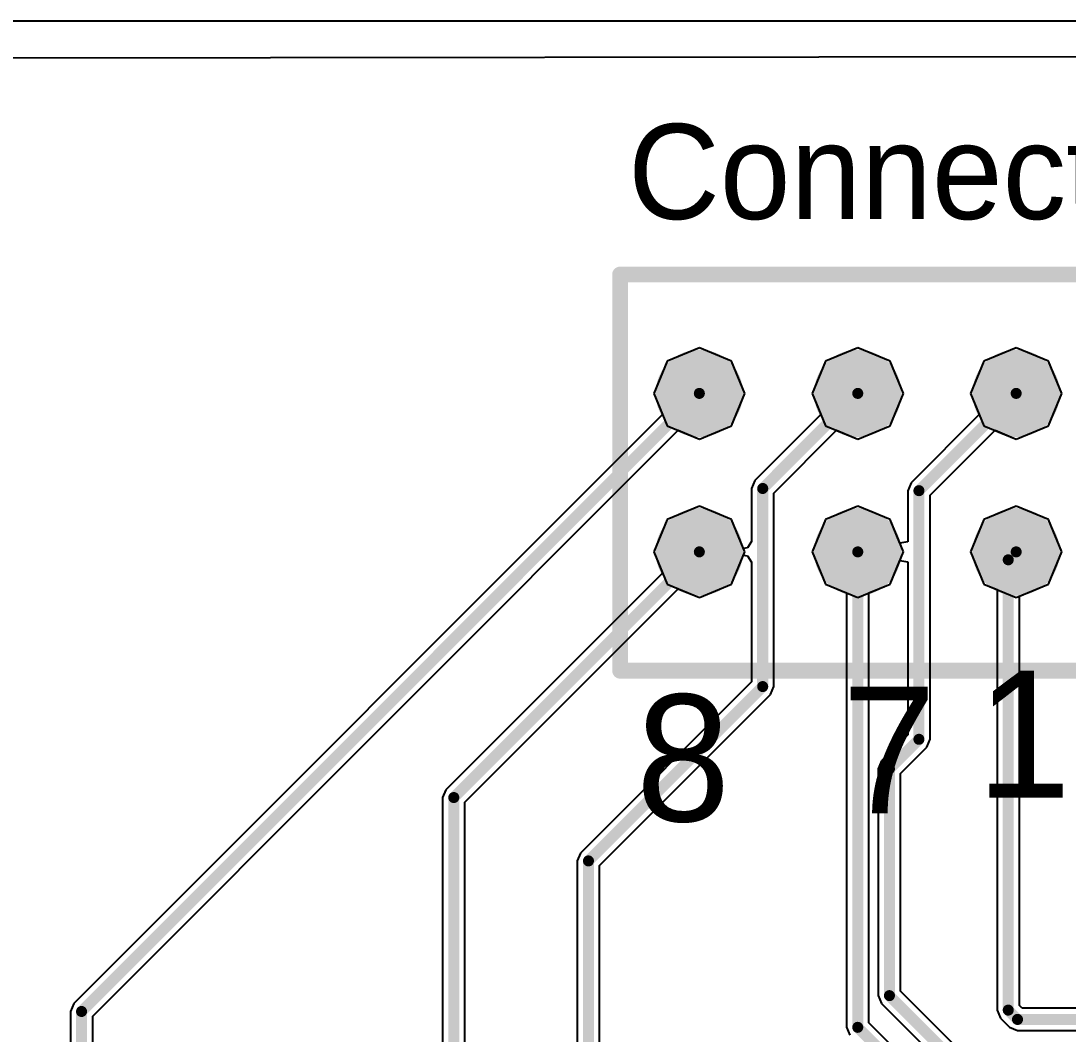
# Model space of a CAD drawing. Header units: millimetres. Extents: x 67 to 176, y 11 to 117.
# Drawn here: x 103.55 to 120.34, y 100.48 to 116.71 of the extents above; entities that cross this region are included whole.
import ezdxf

# ---------------------------------------------------------------- set-up
doc = ezdxf.new("R2010")
doc.units = ezdxf.units.MM
for name, color, linetype in [('BottomLayer', 5, 'Continuous'), ('BottomSolder', 6, 'Continuous'), ('MultiLayer', 9, 'Continuous'), ('PadHoleLayer', 156, 'Continuous'), ('TopLayer', 1, 'Continuous'), ('TopOverlay', 2, 'Continuous'), ('TopSolder', 216, 'Continuous')]:
    doc.layers.add(name, color=color, linetype=linetype)

# ---------------------------------------------------------------- blocks, each defined once
blk = doc.blocks.new('C_________52')
at = {"layer": 'BottomLayer', "const_width": 0.6}
for points in [[(2.24, 0, 1), (2.84, 0, 1)], [(-0.3, -2.54, 1), (0.3, -2.54, 1)], [(2.24, -2.54, 1), (2.84, -2.54, 1)], [(-0.3, -5.08, 1), (0.3, -5.08, 1)], [(2.24, -5.08, 1), (2.84, -5.08, 1)], [(-0.3, -7.62, 1), (0.3, -7.62, 1)], [(2.24, -7.62, 1), (2.84, -7.62, 1)]]:
    blk.add_lwpolyline(points, format="xyb", close=True, dxfattribs=at)
at = {"layer": 'BottomLayer'}
blk.add_solid([(-0.6, -0.6), (0.6, -0.6), (-0.6, 0.6), (0.6, 0.6)], dxfattribs=at)
at = {"layer": 'BottomSolder', "const_width": 0.702}
for points in [[(2.189, 0, 1), (2.891, 0, 1)], [(-0.351, -2.54, 1), (0.351, -2.54, 1)], [(2.189, -2.54, 1), (2.891, -2.54, 1)], [(-0.351, -5.08, 1), (0.351, -5.08, 1)], [(2.189, -5.08, 1), (2.891, -5.08, 1)], [(-0.351, -7.62, 1), (0.351, -7.62, 1)], [(2.189, -7.62, 1), (2.891, -7.62, 1)]]:
    blk.add_lwpolyline(points, format="xyb", close=True, dxfattribs=at)
at = {"layer": 'BottomSolder'}
blk.add_solid([(-0.702, -0.702), (0.702, -0.702), (-0.702, 0.702), (0.702, 0.702)], dxfattribs=at)
at = {"layer": 'MultiLayer', "const_width": 0.6}
for points in [[(2.24, 0, 1), (2.84, 0, 1)], [(-0.3, -2.54, 1), (0.3, -2.54, 1)], [(2.24, -2.54, 1), (2.84, -2.54, 1)], [(-0.3, -5.08, 1), (0.3, -5.08, 1)], [(2.24, -5.08, 1), (2.84, -5.08, 1)], [(-0.3, -7.62, 1), (0.3, -7.62, 1)], [(2.24, -7.62, 1), (2.84, -7.62, 1)]]:
    blk.add_lwpolyline(points, format="xyb", close=True, dxfattribs=at)
at = {"layer": 'MultiLayer'}
blk.add_solid([(-0.6, -0.6), (0.6, -0.6), (-0.6, 0.6), (0.6, 0.6)], dxfattribs=at)
at = {"layer": 'PadHoleLayer', "const_width": 0.3}
for points in [[(-0.15, 0, 1), (0.15, 0, 1)], [(2.39, 0, 1), (2.69, 0, 1)], [(-0.15, -2.54, 1), (0.15, -2.54, 1)], [(2.39, -2.54, 1), (2.69, -2.54, 1)], [(-0.15, -5.08, 1), (0.15, -5.08, 1)], [(2.39, -5.08, 1), (2.69, -5.08, 1)], [(-0.15, -7.62, 1), (0.15, -7.62, 1)], [(2.39, -7.62, 1), (2.69, -7.62, 1)]]:
    blk.add_lwpolyline(points, format="xyb", close=True, dxfattribs=at)
at = {"layer": 'TopLayer', "const_width": 0.6}
for points in [[(2.24, 0, 1), (2.84, 0, 1)], [(-0.3, -2.54, 1), (0.3, -2.54, 1)], [(2.24, -2.54, 1), (2.84, -2.54, 1)], [(-0.3, -5.08, 1), (0.3, -5.08, 1)], [(2.24, -5.08, 1), (2.84, -5.08, 1)], [(-0.3, -7.62, 1), (0.3, -7.62, 1)], [(2.24, -7.62, 1), (2.84, -7.62, 1)]]:
    blk.add_lwpolyline(points, format="xyb", close=True, dxfattribs=at)
at = {"layer": 'TopLayer'}
blk.add_solid([(-0.6, -0.6), (0.6, -0.6), (-0.6, 0.6), (0.6, 0.6)], dxfattribs=at)
at = {"layer": 'TopOverlay', "const_width": 0.254}
for points in [[(-1.905, 1.016), (-1.778, 1.143)], [(4.445, 1.143), (-1.778, 1.143)], [(4.445, -8.89), (4.445, 1.143)], [(-1.905, -8.89), (-1.905, 1.016)], [(4.445, -8.89), (-1.905, -8.89)]]:
    blk.add_lwpolyline(points, dxfattribs=at)
at = {"layer": 'TopOverlay', "const_width": 0.127}
for points in [[(-1.841, 1.143, 1), (-1.714, 1.143, 1)], [(-1.841, 1.143, 1), (-1.714, 1.143, 1)], [(4.381, 1.143, 1), (4.508, 1.143, 1)], [(4.381, 1.143, 1), (4.508, 1.143, 1)], [(-1.968, 1.016, 1), (-1.841, 1.016, 1)], [(-1.968, 1.016, 1), (-1.841, 1.016, 1)], [(-1.968, -8.89, 1), (-1.841, -8.89, 1)], [(-1.968, -8.89, 1), (-1.841, -8.89, 1)], [(4.381, -8.89, 1), (4.508, -8.89, 1)], [(4.381, -8.89, 1), (4.508, -8.89, 1)]]:
    blk.add_lwpolyline(points, format="xyb", close=True, dxfattribs=at)
at = {"layer": 'TopSolder', "const_width": 0.702}
for points in [[(2.189, 0, 1), (2.891, 0, 1)], [(-0.351, -2.54, 1), (0.351, -2.54, 1)], [(2.189, -2.54, 1), (2.891, -2.54, 1)], [(-0.351, -5.08, 1), (0.351, -5.08, 1)], [(2.189, -5.08, 1), (2.891, -5.08, 1)], [(-0.351, -7.62, 1), (0.351, -7.62, 1)], [(2.189, -7.62, 1), (2.891, -7.62, 1)]]:
    blk.add_lwpolyline(points, format="xyb", close=True, dxfattribs=at)
at = {"layer": 'TopSolder'}
blk.add_solid([(-0.702, -0.702), (0.702, -0.702), (-0.702, 0.702), (0.702, 0.702)], dxfattribs=at)

msp = doc.modelspace()

# ---------------------------------------------------------------- linework, layer by layer
at = {"layer": 'BottomLayer'}
for p, q in [((66.929, 116.078), (175.641, 116.205)), ((114.427, 111.476), (113.909, 111.262)), ((114.945, 111.262), (114.427, 111.476)), ((116.967, 111.476), (116.449, 111.262)), ((117.485, 111.262), (116.967, 111.476)), ((119.507, 111.476), (118.989, 111.262)), ((120.025, 111.262), (119.507, 111.476)), ((113.909, 111.262), (113.695, 110.744)), ((115.159, 110.744), (114.945, 111.262)), ((116.449, 111.262), (116.235, 110.744)), ((117.699, 110.744), (117.485, 111.262)), ((118.989, 111.262), (118.775, 110.744)), ((120.239, 110.744), (120.025, 111.262)), ((113.695, 110.744), (113.909, 110.226)), ((114.945, 110.226), (115.159, 110.744)), ((116.235, 110.744), (116.449, 110.226)), ((117.485, 110.226), (117.699, 110.744)), ((118.775, 110.744), (118.989, 110.226)), ((120.025, 110.226), (120.239, 110.744)), ((113.909, 110.226), (114.427, 110.012)), ((114.427, 110.012), (114.945, 110.226)), ((116.449, 110.226), (116.967, 110.012)), ((116.967, 110.012), (117.485, 110.226)), ((118.989, 110.226), (119.507, 110.012)), ((119.507, 110.012), (120.025, 110.226)), ((114.427, 108.936), (113.909, 108.722)), ((114.945, 108.722), (114.427, 108.936)), ((116.967, 108.936), (116.449, 108.722)), ((117.485, 108.722), (116.967, 108.936)), ((119.507, 108.936), (118.989, 108.722)), ((120.025, 108.722), (119.507, 108.936)), ((113.909, 108.722), (113.695, 108.204)), ((115.159, 108.204), (114.945, 108.722)), ((116.449, 108.722), (116.235, 108.204)), ((117.699, 108.204), (117.485, 108.722)), ((118.989, 108.722), (118.775, 108.204)), ((120.239, 108.204), (120.025, 108.722)), ((113.695, 108.204), (113.909, 107.686)), ((114.945, 107.686), (115.159, 108.204)), ((116.235, 108.204), (116.449, 107.686)), ((117.485, 107.686), (117.699, 108.204)), ((118.775, 108.204), (118.989, 107.686)), ((120.025, 107.686), (120.239, 108.204)), ((113.909, 107.686), (114.427, 107.472)), ((114.427, 107.472), (114.945, 107.686)), ((116.449, 107.686), (116.967, 107.472)), ((116.967, 107.472), (117.485, 107.686)), ((118.989, 107.686), (119.507, 107.472)), ((119.507, 107.472), (120.025, 107.686))]:
    msp.add_line(p, q, dxfattribs=at)
at = {"layer": 'TopLayer'}
for p, q in [((67.564, 116.713), (175.768, 116.713)), ((114.427, 111.476), (113.909, 111.262)), ((114.945, 111.262), (114.427, 111.476)), ((116.967, 111.476), (116.449, 111.262)), ((117.485, 111.262), (116.967, 111.476)), ((119.507, 111.476), (118.989, 111.262)), ((120.025, 111.262), (119.507, 111.476)), ((113.909, 111.262), (113.695, 110.744)), ((115.159, 110.744), (114.945, 111.262)), ((116.449, 111.262), (116.235, 110.744)), ((117.699, 110.744), (117.485, 111.262)), ((118.989, 111.262), (118.775, 110.744)), ((120.239, 110.744), (120.025, 111.262)), ((113.695, 110.744), (113.835, 110.405)), ((114.945, 110.226), (115.159, 110.744)), ((116.235, 110.744), (116.375, 110.405)), ((117.485, 110.226), (117.699, 110.744)), ((118.775, 110.744), (118.915, 110.405)), ((120.025, 110.226), (120.239, 110.744)), ((113.835, 110.405), (104.395, 100.964)), ((116.375, 110.405), (115.317, 109.346)), ((118.915, 110.405), (117.822, 109.311)), ((104.7, 100.764), (114.088, 110.152)), ((114.088, 110.152), (114.427, 110.012)), ((114.427, 110.012), (114.945, 110.226)), ((115.622, 109.146), (116.628, 110.152)), ((116.628, 110.152), (116.967, 110.012)), ((116.967, 110.012), (117.485, 110.226)), ((118.127, 109.111), (119.168, 110.152)), ((119.168, 110.152), (119.507, 110.012)), ((119.507, 110.012), (120.025, 110.226)), ((115.317, 109.346), (115.264, 109.22)), ((117.822, 109.311), (117.769, 109.185)), ((115.264, 109.22), (115.264, 108.369)), ((115.622, 106.045), (115.622, 109.146)), ((117.769, 109.185), (117.769, 108.366)), ((118.127, 105.2), (118.127, 109.111)), ((114.427, 108.936), (113.909, 108.722)), ((114.945, 108.722), (114.427, 108.936)), ((116.967, 108.936), (116.449, 108.722)), ((117.485, 108.722), (116.967, 108.936)), ((119.507, 108.936), (118.989, 108.722)), ((120.025, 108.722), (119.507, 108.936)), ((113.909, 108.722), (113.695, 108.204)), ((115.131, 108.27), (114.945, 108.722)), ((116.449, 108.722), (116.235, 108.204)), ((117.642, 108.341), (117.485, 108.722)), ((118.989, 108.722), (118.775, 108.204)), ((120.239, 108.204), (120.025, 108.722)), ((115.264, 108.369), (115.2, 108.269)), ((117.769, 108.366), (117.642, 108.341)), ((113.695, 108.204), (113.835, 107.865)), ((114.945, 107.686), (115.131, 108.138)), ((115.137, 108.256), (115.131, 108.27)), ((115.131, 108.138), (115.137, 108.152)), ((115.2, 108.269), (115.137, 108.256)), ((115.137, 108.152), (115.2, 108.139)), ((115.2, 108.269), (115.2, 108.269)), ((115.2, 108.269), (115.2, 108.269)), ((115.2, 108.139), (115.2, 108.139)), ((115.2, 108.139), (115.2, 108.139)), ((115.2, 108.139), (115.264, 108.039)), ((116.235, 108.204), (116.449, 107.686)), ((118.775, 108.204), (118.989, 107.686)), ((120.025, 107.686), (120.239, 108.204)), ((115.264, 108.039), (115.264, 106.119)), ((117.485, 107.686), (117.642, 108.067)), ((117.642, 108.067), (117.769, 108.042)), ((117.769, 108.042), (117.769, 105.274)), ((113.835, 107.865), (110.364, 104.393)), ((114.427, 107.472), (114.945, 107.686)), ((116.449, 107.686), (116.788, 107.546)), ((117.146, 107.546), (117.485, 107.686)), ((118.989, 107.686), (119.201, 107.599)), ((119.559, 107.494), (120.025, 107.686)), ((110.669, 104.193), (114.088, 107.612)), ((114.088, 107.612), (114.427, 107.472)), ((116.788, 107.546), (116.788, 100.584)), ((117.146, 100.658), (117.146, 107.546)), ((119.201, 107.599), (119.201, 100.86)), ((119.559, 100.934), (119.559, 107.494)), ((115.264, 106.119), (112.523, 103.377)), ((115.569, 105.919), (115.622, 106.045)), ((112.828, 103.177), (115.569, 105.919)), ((117.769, 105.274), (117.349, 104.853)), ((118.074, 105.073), (118.127, 105.2)), ((117.654, 104.653), (118.074, 105.073)), ((117.349, 104.853), (117.296, 104.727)), ((117.296, 104.727), (117.296, 101.092)), ((117.654, 101.166), (117.654, 104.653)), ((110.364, 104.393), (110.311, 104.267)), ((110.311, 104.267), (110.311, 95.291)), ((110.669, 95.217), (110.669, 104.193)), ((112.523, 103.377), (112.47, 103.251)), ((112.47, 103.251), (112.47, 96.169)), ((112.828, 96.243), (112.828, 103.177)), ((117.296, 101.092), (117.349, 100.966)), ((119.633, 99.186), (117.654, 101.166)), ((104.395, 100.964), (104.342, 100.838)), ((117.349, 100.966), (119.328, 98.986)), ((119.603, 100.89), (119.559, 100.934)), ((104.342, 100.838), (104.342, 96.741)), ((104.7, 96.815), (104.7, 100.764)), ((119.201, 100.86), (119.254, 100.733)), ((127.105, 100.89), (119.603, 100.89)), ((116.788, 100.584), (116.841, 100.458)), ((119.125, 98.678), (117.146, 100.658)), ((119.254, 100.733), (119.402, 100.585)), ((119.402, 100.585), (119.529, 100.532)), ((119.529, 100.532), (127.031, 100.532))]:
    msp.add_line(p, q, dxfattribs=at)
at = {"layer": 'TopLayer', "const_width": 0.178}
for points in [[(104.521, 100.838), (114.427, 110.744)], [(115.443, 109.22), (116.967, 110.744)], [(117.948, 109.185), (119.507, 110.744)], [(115.443, 106.045), (115.443, 109.22)], [(117.948, 105.2), (117.948, 109.185)], [(110.49, 104.267), (114.427, 108.204)], [(116.967, 100.584), (116.967, 108.204)], [(119.38, 108.077), (119.507, 108.204)], [(119.38, 100.86), (119.38, 108.077)], [(112.649, 103.251), (115.443, 106.045)], [(117.475, 104.727), (117.948, 105.2)], [(117.475, 101.092), (117.475, 104.727)], [(110.49, 95.217), (110.49, 104.267)], [(112.649, 96.169), (112.649, 103.251)], [(117.475, 101.092), (119.507, 99.06)], [(104.521, 96.741), (104.521, 100.838)], [(119.38, 100.86), (119.529, 100.711)], [(119.529, 100.711), (127.105, 100.711)], [(116.967, 100.584), (118.999, 98.552)]]:
    msp.add_lwpolyline(points, dxfattribs=at)
at = {"layer": 'TopLayer', "const_width": 0.0889}
for points in [[(114.383, 110.744, 1), (114.471, 110.744, 1)], [(116.923, 110.744, 1), (117.011, 110.744, 1)], [(119.463, 110.744, 1), (119.551, 110.744, 1)], [(115.399, 109.22, 1), (115.487, 109.22, 1)], [(115.399, 109.22, 1), (115.487, 109.22, 1)], [(117.904, 109.185, 1), (117.992, 109.185, 1)], [(117.904, 109.185, 1), (117.992, 109.185, 1)], [(114.383, 108.204, 1), (114.471, 108.204, 1)], [(116.923, 108.204, 1), (117.011, 108.204, 1)], [(119.463, 108.204, 1), (119.551, 108.204, 1)], [(119.336, 108.077, 1), (119.424, 108.077, 1)], [(119.336, 108.077, 1), (119.424, 108.077, 1)], [(115.399, 106.045, 1), (115.487, 106.045, 1)], [(115.399, 106.045, 1), (115.487, 106.045, 1)], [(117.904, 105.2, 1), (117.992, 105.2, 1)], [(117.904, 105.2, 1), (117.992, 105.2, 1)], [(117.431, 104.727, 1), (117.519, 104.727, 1)], [(117.431, 104.727, 1), (117.519, 104.727, 1)], [(110.446, 104.267, 1), (110.534, 104.267, 1)], [(110.446, 104.267, 1), (110.534, 104.267, 1)], [(112.605, 103.251, 1), (112.693, 103.251, 1)], [(112.605, 103.251, 1), (112.693, 103.251, 1)], [(117.431, 101.092, 1), (117.519, 101.092, 1)], [(117.431, 101.092, 1), (117.519, 101.092, 1)], [(104.477, 100.838, 1), (104.565, 100.838, 1)], [(104.477, 100.838, 1), (104.565, 100.838, 1)], [(119.336, 100.86, 1), (119.424, 100.86, 1)], [(119.336, 100.86, 1), (119.424, 100.86, 1)], [(119.484, 100.711, 1), (119.573, 100.711, 1)], [(119.484, 100.711, 1), (119.573, 100.711, 1)], [(116.923, 100.584, 1), (117.011, 100.584, 1)], [(116.923, 100.584, 1), (117.011, 100.584, 1)]]:
    msp.add_lwpolyline(points, format="xyb", close=True, dxfattribs=at)

# ---------------------------------------------------------------- block references
at = {"rotation": 270}
msp.add_blockref('C_________52', (122.047, 110.744), dxfattribs=at)

# ---------------------------------------------------------------- texts
at = {"layer": 'TopOverlay'}
for s, height, p in [('Connector2', 1.524, (113.284, 113.538)), ('12', 2.032, (118.872, 104.267)), ('8', 2.032, (113.411, 103.886)), ('7', 2.032, (116.713, 104.013))]:
    msp.add_text(s, height=height, dxfattribs=at).set_placement(p)

doc.saveas('drawing.dxf')
